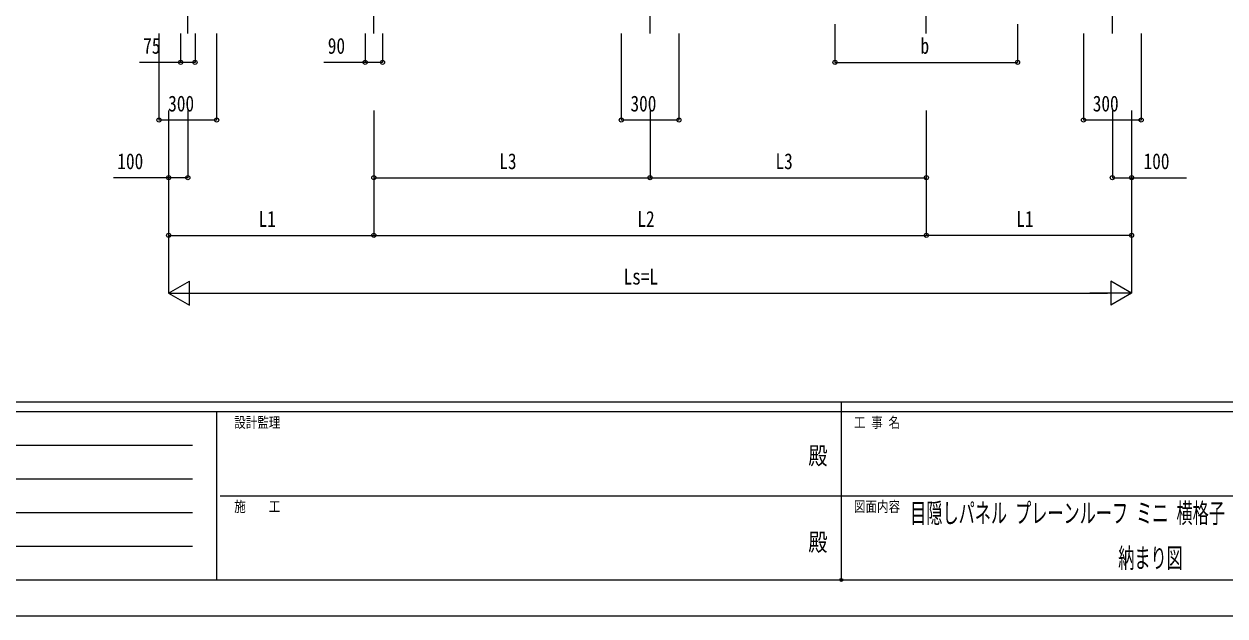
# Model space of a CAD drawing. Units: millimetres, scale not verified. Extents: x -10512 to 10512, y -7425 to 7425.
# Drawn here: x -4265 to 1983, y -7425 to -4346 of the extents above; entities that cross this region are included whole.
import ezdxf
from ezdxf.enums import TextEntityAlignment as Align

# ---------------------------------------------------------------- set-up
doc = ezdxf.new("R2010")
doc.units = ezdxf.units.MM
doc.header["$LTSCALE"] = 30
doc.header["$PDMODE"] = 32
doc.header["$PDSIZE"] = 15
for name, color, linetype in [('0-2_USER1', 3, 'Continuous'), ('0-4_YKK_12', 2, 'Continuous'), ('0-6_YKK_D', 6, 'Continuous'), ('0-7_YKK_ZWAK', 7, 'Continuous')]:
    doc.layers.add(name, color=color, linetype=linetype)
doc.styles.add('ＭＳ ゴシック', font='')
doc.styles.get('ＭＳ ゴシック').set_extended_font_data('MS Gothic')

msp = doc.modelspace()

# ---------------------------------------------------------------- linework, layer by layer
at = {"layer": '0-4_YKK_12'}
for p, q in [((-2444.42, -4395.91), (-2444.42, -838.77)), ((429.58, -4395.91), (429.58, -838.77)), ((-3412.42, -4395.91), (-3412.41, -1148.41)), ((-1007.42, -4395.91), (-1007.41, -1148.41)), ((1397.58, -4395.91), (1397.59, -1148.41))]:
    msp.add_line(p, q, dxfattribs=at)
at = {"layer": '0-6_YKK_D'}
for p, q in [((-45.42, -4346.91), (-45.42, -4546.91)), ((904.58, -4346.91), (904.58, -4546.91)), ((-3562.42, -4395.91), (-3562.42, -4846.91)), ((-3449.92, -4395.91), (-3449.92, -4546.91)), ((-3374.92, -4395.91), (-3374.92, -4546.91)), ((-3262.42, -4395.91), (-3262.42, -4846.91)), ((-2489.62, -4395.91), (-2489.62, -4546.91)), ((-2399.22, -4395.91), (-2399.22, -4546.91)), ((-1157.42, -4395.91), (-1157.42, -4846.91)), ((-857.42, -4395.91), (-857.42, -4846.91)), ((1247.58, -4395.91), (1247.58, -4846.91)), ((1547.58, -4395.91), (1547.58, -4846.91)), ((-45.42, -4545.91), (904.58, -4545.91)), ((-3512.42, -4796.91), (-3512.42, -5446.91)), ((-3512.42, -4796.91), (-3512.42, -5146.91)), ((-3512.42, -4796.91), (-3512.42, -5746.91)), ((-3412.42, -4796.91), (-3412.42, -5146.91)), ((-2444.42, -4796.91), (-2444.42, -5446.91)), ((-2444.42, -4796.91), (-2444.42, -5446.91)), ((-2444.42, -4796.91), (-2444.42, -5146.91)), ((-1007.42, -4796.91), (-1007.42, -5146.91)), ((-1007.42, -4796.91), (-1007.42, -5146.91)), ((429.58, -4796.91), (429.58, -5446.91)), ((429.58, -4796.91), (429.58, -5446.91)), ((429.58, -4796.91), (429.58, -5146.91)), ((1397.58, -4796.91), (1397.58, -5146.91)), ((1497.58, -4796.91), (1497.58, -5446.91)), ((1497.58, -4796.91), (1497.58, -5746.91)), ((1497.58, -4796.91), (1497.58, -5146.91)), ((-3262.42, -4845.91), (-3562.42, -4845.91)), ((-857.42, -4845.91), (-1157.42, -4845.91)), ((1547.58, -4845.91), (1247.58, -4845.91)), ((-2444.42, -5145.91), (-1007.42, -5145.91)), ((-1007.42, -5145.91), (429.58, -5145.91)), ((-3512.42, -5445.91), (-2444.42, -5445.91)), ((-2444.42, -5445.91), (429.58, -5445.91)), ((1497.58, -5445.91), (429.58, -5445.91)), ((-3512.42, -5745.91), (-3404.16, -5683.41)), ((-3404.16, -5808.41), (-3404.16, -5683.41)), ((1497.58, -5745.91), (1389.33, -5683.41)), ((1389.33, -5683.41), (1389.33, -5808.41)), ((-3512.42, -5745.91), (-3404.16, -5808.41)), ((-3512.42, -5745.91), (-3295.91, -5745.91)), ((-3387.42, -5745.91), (1372.58, -5745.91)), ((1497.58, -5745.91), (1281.08, -5745.91)), ((1497.58, -5745.91), (1389.33, -5808.41))]:
    msp.add_line(p, q, dxfattribs=at)
for points in [[(-3374.92, -4545.91), (-3449.92, -4545.91), (-3664.42, -4545.91)], [(-2399.22, -4545.91), (-2489.62, -4545.91), (-2704.12, -4545.91)], [(-3412.42, -5145.91), (-3512.42, -5145.91), (-3798.92, -5145.91)], [(1397.58, -5145.91), (1497.58, -5145.91), (1784.08, -5145.91)]]:
    msp.add_lwpolyline(points, dxfattribs=at)
for centre in [(-3449.92, -4545.91), (-3374.92, -4545.91), (-2489.62, -4545.91), (-2399.22, -4545.91), (-45.42, -4545.91), (904.58, -4545.91), (-3562.42, -4845.91), (-3262.42, -4845.91), (-1157.42, -4845.91), (-857.42, -4845.91), (1247.58, -4845.91), (1547.58, -4845.91), (-3512.42, -5145.91), (-3412.42, -5145.91), (-2444.42, -5145.91), (-1007.42, -5145.91), (-1007.42, -5145.91), (429.58, -5145.91), (1397.58, -5145.91), (1497.58, -5145.91), (-3512.42, -5445.91), (-2444.42, -5445.91), (-2444.42, -5445.91), (429.58, -5445.91), (429.58, -5445.91), (1497.58, -5445.91)]:
    msp.add_circle(centre, 10.62, dxfattribs=at)
at = {"layer": '0-7_YKK_ZWAK'}
for p, q in [((9737.55, -6312.5), (-9762.45, -6312.5)), ((-3262.45, -6362.5), (-9762.45, -6362.5)), ((-3262.45, -6362.5), (-3262.45, -7237.5)), ((-12.45, -6362.5), (-3262.45, -6362.5)), ((-12.45, -6312.5), (-12.45, -7237.5)), ((3237.55, -6362.5), (-12.45, -6362.5)), ((-9656.2, -6537.5), (-3387.45, -6537.5)), ((-9656.2, -6712.5), (-3387.45, -6712.5)), ((-3243.7, -6800), (-12.45, -6800)), ((-12.45, -6800), (3237.55, -6800)), ((-9656.2, -6887.5), (-3387.45, -6887.5)), ((-9656.2, -7062.5), (-3387.45, -7062.5)), ((-9762.45, -7237.5), (-3262.45, -7237.5)), ((-3262.45, -7237.5), (-12.45, -7237.5)), ((-12.45, -7237.5), (3237.55, -7237.5))]:
    msp.add_line(p, q, dxfattribs=at)
msp.add_lwpolyline([(-10512.5, -7425), (10512.5, -7425), (10512.5, 7425), (-10512.5, 7425)], close=True, dxfattribs=at)
msp.add_point((-12.45, -7237.5), dxfattribs=at)

# ---------------------------------------------------------------- texts
at = {"layer": '0-2_USER1', "style": 'ＭＳ ゴシック', "width": 0.6}
for s, p in [('目隠しパネル プレーンルーフ ミニ 横格子 600タイプ', (346.02, -6972.08)), ('納まり図', (1428.08, -7205.42))]:
    msp.add_text(s, height=102.6, dxfattribs=at).set_placement(p, align=Align.BOTTOM_LEFT)
at = {"layer": '0-6_YKK_D', "style": 'ＭＳ ゴシック', "width": 0.8}
for s, p in [('75', (-3644.42, -4525.91)), ('90', (-2684.12, -4525.91)), ('b', (399.58, -4525.91)), ('300', (-3514.42, -4825.91)), ('300', (-1109.42, -4825.91)), ('300', (1295.58, -4825.91)), ('100', (-3778.92, -5125.91)), ('L3', (-1791.92, -5125.91)), ('L3', (-354.92, -5125.91)), ('100', (1560.08, -5125.91)), ('L1', (-3044.42, -5425.91)), ('L2', (-1073.42, -5425.91)), ('L1', (897.58, -5425.91)), ('Ls=L', (-1145.42, -5725.91))]:
    msp.add_text(s, height=82.48, dxfattribs=at).set_placement(p, align=Align.BOTTOM_LEFT)
at = {"layer": '0-7_YKK_ZWAK', "style": 'ＭＳ ゴシック', "width": 0.8}
for s, height, p in [('設計監理', 54.99, (-3170.78, -6462.5)), ('工 事 名', 54.99, (53.17, -6462.5)), ('殿', 91.64, (-184.17, -6664.58)), ('施\u3000\u3000工', 54.99, (-3170.78, -6900)), ('図面内容', 54.99, (53.17, -6900)), ('殿', 91.64, (-184.17, -7114.58))]:
    msp.add_text(s, height=height, dxfattribs=at).set_placement(p, align=Align.BOTTOM_LEFT)

doc.saveas('drawing.dxf')
